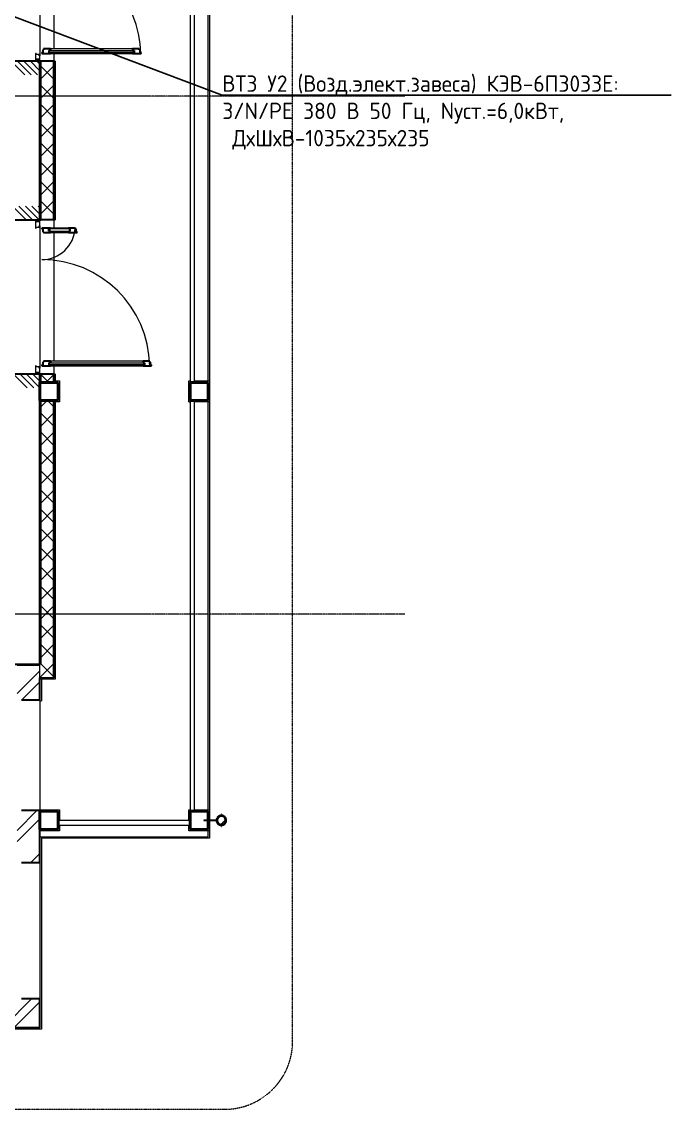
# Model space of a CAD drawing. Header units: millimetres. Extents: x -215207 to 92095, y -30385 to 123050.
# Drawn here: x -145986 to -138836, y 14593 to 26559 of the extents above; entities that cross this region are included whole.
import ezdxf
from ezdxf import colors
from ezdxf.entities.mleader import LeaderData, LeaderLine
from ezdxf.math import Vec2, Vec3

# ---------------------------------------------------------------- set-up
doc = ezdxf.new("R2010")
doc.units = ezdxf.units.MM
for name, pattern in [('ADSK_Линия сетки', [25, 20, -2.5, 0, -2.5]), ('ADSK_Сверху', [4.5, 3, -1.5]), ('ADSK_Штриховая_ш2 п1_5', [4.5, 3, -1.5])]:
    doc.linetypes.add(name, pattern=pattern)
for name, color, linetype, lineweight in [('Двери', 7, 'Continuous', 9), ('Линии', 7, 'Continuous', 9), ('Несущие колонны', 7, 'Continuous', 20), ('Обобщенные модели', 7, 'Continuous', 20), ('Ограждение', 7, 'Continuous', 9), ('Оси', 7, 'Continuous', 9), ('Перекрытие', 7, 'Continuous', 20), ('Стены внутренние', 7, 'Continuous', 20), ('Стены наружные', 7, 'Continuous', 20), ('Стены штриховка', 7, 'Continuous', 9)]:
    doc.layers.add(name, color=color, linetype=linetype, lineweight=lineweight)
doc.layers.add('Двери открывание', color=7, linetype='Continuous', lineweight=9, true_color=0xc0c0c0)
doc.layers.add('Мультивыноски отполение', color=7, linetype='Continuous')
doc.styles.add('DCAD_TEXT', font='GOST_Common.ttf', dxfattribs={"height": 180})

# ---------------------------------------------------------------- blocks, each defined once
blk = doc.blocks.new('1 этаж 21082025')
at = {"layer": 'Двери'}
for p, q in [((54109, -5231), (54100, -5231)), ((54100, -5231), (54100, -5295)), ((54109, -5241), (54109, -5231)), ((54141, -5241), (54109, -5241)), ((54141, -5256), (54141, -5241)), ((54150, -5256), (54141, -5256)), ((54150, -5295), (54150, -5256)), ((54246, -5198), (55186, -5198)), ((54246, -5222), (54246, -5198)), ((55186, -5222), (54246, -5222)), ((55168, -5181), (54264, -5181)), ((54264, -5231), (55168, -5231)), ((55186, -5198), (55186, -5222)), ((54150, -5295), (54100, -5295)), ((54100, -5295), (54100, -5315)), ((54100, -5295), (54150, -5295)), ((54100, -5315), (54150, -5315)), ((54150, -5315), (54150, -5295)), ((54150, -7060), (54100, -7060)), ((54100, -7060), (54100, -7080)), ((54150, -7080), (54150, -7060)), ((54100, -7080), (54150, -7080)), ((54150, -7080), (54100, -7080)), ((54100, -7080), (54100, -7152)), ((54100, -7152), (54109, -7152)), ((54109, -7152), (54109, -7142)), ((54109, -7142), (54141, -7142)), ((54141, -7142), (54141, -7127)), ((54141, -7127), (54150, -7127)), ((54150, -7127), (54150, -7080)), ((54246, -7161), (54246, -7185)), ((54482, -7161), (54246, -7161)), ((54464, -7152), (54264, -7152)), ((54482, -7185), (54482, -7161)), ((54246, -7185), (54482, -7185)), ((54264, -7202), (54464, -7202)), ((54109, -8668), (54100, -8668)), ((54100, -8668), (54100, -8740)), ((54109, -8678), (54109, -8668)), ((54141, -8678), (54109, -8678)), ((54141, -8693), (54141, -8678)), ((54150, -8693), (54141, -8693)), ((54150, -8740), (54150, -8693)), ((54246, -8635), (55302, -8635)), ((54246, -8659), (54246, -8635)), ((55302, -8659), (54246, -8659)), ((55284, -8618), (54264, -8618)), ((54264, -8668), (55284, -8668)), ((55302, -8635), (55302, -8659)), ((54150, -8740), (54100, -8740)), ((54100, -8740), (54100, -8760)), ((54100, -8740), (54150, -8740)), ((54100, -8760), (54150, -8760)), ((54150, -8760), (54150, -8740))]:
    blk.add_line(p, q, dxfattribs=at)
at = {"layer": 'Двери', "lineweight": 30}
for p, q in [((54180, -5222), (54170, -5222)), ((54170, -5222), (54170, -5231)), ((54170, -5231), (54264, -5231)), ((54180, -5190), (54180, -5222)), ((54190, -5190), (54180, -5190)), ((54264, -5181), (54190, -5181)), ((54190, -5181), (54190, -5190)), ((54264, -5198), (54246, -5198)), ((54246, -5198), (54246, -5222)), ((54246, -5222), (54264, -5222)), ((54264, -5181), (54264, -5198)), ((54264, -5222), (54264, -5231)), ((55242, -5181), (55168, -5181)), ((55168, -5181), (55168, -5198)), ((55168, -5198), (55186, -5198)), ((55168, -5222), (55168, -5231)), ((55186, -5222), (55168, -5222)), ((55168, -5231), (55262, -5231)), ((55186, -5198), (55186, -5222)), ((55242, -5190), (55242, -5181)), ((55252, -5190), (55242, -5190)), ((55252, -5222), (55252, -5190)), ((55262, -5222), (55252, -5222)), ((55262, -5231), (55262, -5222)), ((54264, -7152), (54170, -7152)), ((54170, -7152), (54170, -7161)), ((54170, -7161), (54180, -7161)), ((54180, -7161), (54180, -7193)), ((54246, -7161), (54264, -7161)), ((54246, -7185), (54246, -7161)), ((54264, -7161), (54264, -7152)), ((54538, -7152), (54464, -7152)), ((54464, -7161), (54464, -7152)), ((54482, -7161), (54464, -7161)), ((54482, -7185), (54482, -7161)), ((54538, -7161), (54538, -7152)), ((54548, -7161), (54538, -7161)), ((54548, -7193), (54548, -7161)), ((54180, -7193), (54190, -7193)), ((54190, -7193), (54190, -7202)), ((54190, -7202), (54264, -7202)), ((54264, -7185), (54246, -7185)), ((54264, -7202), (54264, -7185)), ((54464, -7185), (54482, -7185)), ((54464, -7202), (54464, -7185)), ((54464, -7202), (54558, -7202)), ((54558, -7193), (54548, -7193)), ((54558, -7202), (54558, -7193)), ((54180, -8659), (54170, -8659)), ((54170, -8659), (54170, -8668)), ((54170, -8668), (54264, -8668)), ((54180, -8627), (54180, -8659)), ((54190, -8627), (54180, -8627)), ((54264, -8618), (54190, -8618)), ((54190, -8618), (54190, -8627)), ((54264, -8635), (54246, -8635)), ((54246, -8635), (54246, -8659)), ((54246, -8659), (54264, -8659)), ((54264, -8618), (54264, -8635)), ((54264, -8659), (54264, -8668)), ((55358, -8618), (55284, -8618)), ((55284, -8618), (55284, -8635)), ((55284, -8635), (55302, -8635)), ((55284, -8659), (55284, -8668)), ((55302, -8659), (55284, -8659)), ((55284, -8668), (55378, -8668)), ((55302, -8635), (55302, -8659)), ((55358, -8627), (55358, -8618)), ((55368, -8627), (55358, -8627)), ((55368, -8659), (55368, -8627)), ((55378, -8659), (55368, -8659)), ((55378, -8668), (55378, -8659))]:
    blk.add_line(p, q, dxfattribs=at)
at = {"layer": 'Двери', "linetype": 'ADSK_Штриховая_ш2 п1_5'}
for p, q in [((54150, -5315), (53600, -5315)), ((54150, -5465), (54150, -5315)), ((54150, -7060), (54150, -6910)), ((53600, -7060), (54150, -7060)), ((54150, -8760), (53600, -8760)), ((54150, -8910), (54150, -8760))]:
    blk.add_line(p, q, dxfattribs=at)
at = {"layer": 'Двери', "linetype": 'Continuous', "lineweight": 18}
for p, q in [((53832, -5315), (53982, -5465)), ((53903, -5315), (54053, -5465)), ((53974, -5315), (54124, -5465)), ((54044, -5315), (54150, -5421)), ((54115, -5315), (54150, -5350)), ((53849, -6910), (53999, -7060)), ((53919, -6910), (54069, -7060)), ((53990, -6910), (54140, -7060)), ((54061, -6910), (54150, -6999)), ((54131, -6910), (54150, -6929)), ((53860, -8760), (54010, -8910)), ((53931, -8760), (54081, -8910)), ((54001, -8760), (54150, -8909)), ((54072, -8760), (54150, -8838)), ((54143, -8760), (54150, -8767))]:
    blk.add_line(p, q, dxfattribs=at)
at = {"layer": 'Двери открывание'}
for centre, radius, start, end in [((54170, -5251), 1092, 1.0494, 90), ((54170, -7132), 368, 270, 356.8846), ((54170, -8688), 1188, 0.9646, 90)]:
    blk.add_arc(centre, radius, start, end, dxfattribs=at)
at = {"layer": 'Линии', "linetype": 'ADSK_Сверху'}
for p, q in [((56931, -16100), (56931, -1298)), ((49950, -16849), (56182, -16849))]:
    blk.add_line(p, q, dxfattribs=at)
blk.add_arc((56182, -16100), 749, 270, 0, dxfattribs=at)
at = {"layer": 'Несущие колонны', "lineweight": 40}
for p, q in [((54350, -8850), (54150, -8850)), ((54150, -8850), (54150, -9050)), ((54150, -8850), (54350, -8850)), ((54150, -8910), (54150, -8850)), ((54350, -9050), (54350, -8850)), ((54350, -8850), (54350, -9050)), ((56002, -8850), (55802, -8850)), ((55802, -8850), (55802, -9050)), ((55802, -8850), (56002, -8850)), ((55802, -9050), (55802, -8850)), ((56002, -9050), (56002, -8850)), ((56002, -8850), (56002, -9050)), ((54150, -9050), (54150, -8910)), ((54150, -9050), (54350, -9050)), ((54350, -9050), (54150, -9050)), ((55802, -9050), (56002, -9050)), ((56002, -9050), (55802, -9050)), ((54350, -13570), (54150, -13570)), ((54150, -13570), (54150, -13770)), ((54150, -13570), (54350, -13570)), ((54150, -13770), (54150, -13570)), ((54350, -13770), (54350, -13570)), ((54350, -13570), (54350, -13770)), ((56002, -13570), (55802, -13570)), ((55802, -13570), (55802, -13770)), ((55802, -13570), (56002, -13570)), ((55802, -13770), (55802, -13570)), ((56002, -13770), (56002, -13570)), ((56002, -13570), (56002, -13667)), ((56002, -13673), (56002, -13770)), ((54150, -13770), (54350, -13770)), ((54350, -13770), (54150, -13770)), ((55802, -13770), (56002, -13770)), ((56002, -13770), (55802, -13770))]:
    blk.add_line(p, q, dxfattribs=at)
at = {"layer": 'Обобщенные модели'}
for p, q in [((56148, -13608), (56146, -13608)), ((56146, -13608), (56146, -13608)), ((56148, -13608), (56146, -13608)), ((56146, -13608), (56146, -13608)), ((56148, -13608), (56146, -13608)), ((56146, -13608), (56146, -13618)), ((56146, -13620), (56146, -13618)), ((56148, -13620), (56146, -13620)), ((56148, -13608), (56148, -13608)), ((56148, -13608), (56148, -13608)), ((56148, -13618), (56148, -13608)), ((56148, -13618), (56148, -13620)), ((56095, -13667), (55955, -13667)), ((55955, -13667), (55955, -13673)), ((55955, -13673), (56095, -13673)), ((56095, -13669), (56095, -13667)), ((56095, -13673), (56095, -13671)), ((56146, -13722), (56146, -13720)), ((56146, -13720), (56148, -13720)), ((56146, -13722), (56146, -13732)), ((56146, -13732), (56148, -13732)), ((56146, -13732), (56146, -13732)), ((56146, -13732), (56148, -13732)), ((56146, -13732), (56146, -13732)), ((56146, -13732), (56148, -13732)), ((56148, -13720), (56148, -13722)), ((56148, -13732), (56148, -13722)), ((56148, -13732), (56148, -13732)), ((56148, -13732), (56148, -13732))]:
    blk.add_line(p, q, dxfattribs=at)
at = {"layer": 'Обобщенные модели', "lineweight": 40}
for p, q in [((56146, -13609), (56146, -13618)), ((56148, -13609), (56146, -13609)), ((56148, -13618), (56148, -13609)), ((56146, -13722), (56146, -13731)), ((56146, -13731), (56148, -13731)), ((56148, -13731), (56148, -13722))]:
    blk.add_line(p, q, dxfattribs=at)
at = {"layer": 'Обобщенные модели', "linetype": 'Continuous', "lineweight": 9}
for p, q in [((56136, -13718), (56195, -13660)), ((56195, -13660), (56195, -13659))]:
    blk.add_line(p, q, dxfattribs=at)
at = {"layer": 'Обобщенные модели'}
for radius, start, end in [(52, 0, 180), (50, 0, 180), (52, 180, 0), (50, 180, 0)]:
    blk.add_arc((56147, -13670), radius, start, end, dxfattribs=at)
at = {"layer": 'Обобщенные модели', "lineweight": 40}
for radius, start, end in [(50, 130.583, 152.8285), (50, 130.583, 152.8285), (52, 126.2008, 130.583), (50, 103.6312, 126.2008), (50, 103.6312, 126.2008), (52, 101.0036, 102.8571), (50, 78.9964, 101.0036), (50, 78.9964, 101.0036), (52, 77.1429, 78.9964), (50, 53.7992, 76.3688), (50, 53.7992, 76.3688), (52, 49.417, 53.7992), (50, 27.1715, 49.417), (50, 27.1715, 49.417), (50, 156.6941, 180), (50, 156.6941, 180), (50, 180, 203.3059), (50, 180, 203.3059), (52, 154.2857, 156.6941), (52, 203.3059, 205.7143), (50, 207.1715, 229.417), (50, 207.1715, 229.417), (52, 229.417, 233.7992), (50, 233.7992, 256.3688), (50, 233.7992, 256.3688), (52, 257.1429, 258.9964), (50, 258.9964, 281.0036), (50, 258.9964, 281.0036), (52, 281.0036, 282.8571), (50, 283.6312, 306.2008), (50, 283.6312, 306.2008), (52, 306.2008, 310.583), (50, 310.583, 332.8285), (50, 310.583, 332.8285), (50, 0, 23.3059), (50, 0, 23.3059), (50, 336.6941, 0), (50, 336.6941, 0), (52, 23.3059, 25.7143), (52, 334.2857, 336.6941)]:
    blk.add_arc((56147, -13670), radius, start, end, dxfattribs=at)
at = {"layer": 'Ограждение'}
for p, q in [((55802, -3250), (55802, -8850)), ((55852, -8850), (55852, -3250)), ((55802, -9050), (55802, -13570)), ((55852, -13570), (55852, -9050)), ((55802, -13673), (54350, -13673)), ((54350, -13723), (55802, -13723))]:
    blk.add_line(p, q, dxfattribs=at)
at = {"layer": 'Оси', "linetype": 'ADSK_Линия сетки'}
for p, q in [((58165, -5700), (-14072, -5700)), ((58165, -11400), (-14072, -11400))]:
    blk.add_line(p, q, dxfattribs=at)
at = {"layer": 'Перекрытие', "color": 49, "true_color": 0x464646}
for p, q in [((56002, -8835), (56002, -3265)), ((56002, -13555), (56002, -9065)), ((56002, -13850), (56002, -13785))]:
    blk.add_line(p, q, dxfattribs=at)
at = {"layer": 'Стены внутренние'}
for p, q in [((54150, -4154), (54150, -5256)), ((54302, -4095), (54302, -5181)), ((54302, -5231), (54302, -5315)), ((54302, -7060), (54302, -7152)), ((54150, -7127), (54150, -8693)), ((54302, -7202), (54302, -8618)), ((54302, -8668), (54302, -8760)), ((54150, -12353), (54150, -13555)), ((54150, -14135), (54150, -15635))]:
    blk.add_line(p, q, dxfattribs=at)
at = {"layer": 'Стены внутренние', "lineweight": 30}
for p, q in [((54150, -5315), (53500, -5315)), ((54150, -7060), (54150, -5315)), ((54302, -5315), (54160, -5315)), ((54302, -5315), (54302, -7060)), ((53600, -7060), (54150, -7060)), ((54302, -7060), (54160, -7060)), ((54150, -8760), (53600, -8760)), ((54150, -11950), (54150, -8760)), ((54302, -8760), (54160, -8760)), ((54302, -8850), (54302, -8760)), ((54302, -12102), (54302, -9050)), ((52845, -11950), (54150, -11950)), ((54150, -12102), (54302, -12102)), ((54150, -12343), (54150, -12102)), ((53948, -12343), (54150, -12343)), ((54150, -13563), (53948, -13563)), ((54150, -13570), (54150, -13563)), ((54150, -14135), (54150, -13770)), ((53948, -14135), (54150, -14135)), ((54150, -15635), (53948, -15635)), ((54150, -15952), (54150, -15635)), ((52053, -15952), (54150, -15952))]:
    blk.add_line(p, q, dxfattribs=at)
at = {"layer": 'Стены внутренние', "linetype": 'Continuous', "lineweight": 9}
for p, q in [((54300, -5510), (54160, -5370)), ((54160, -5512), (54300, -5372)), ((54300, -5323), (54302, -5323)), ((54300, -5722), (54160, -5582)), ((54160, -5724), (54300, -5584)), ((54300, -5627), (54302, -5627)), ((54300, -5934), (54160, -5794)), ((54160, -5937), (54300, -5797)), ((54300, -6146), (54160, -6006)), ((54160, -6149), (54300, -6009)), ((54302, -6055), (54300, -6058)), ((54300, -6358), (54160, -6218)), ((54160, -6361), (54300, -6221)), ((54300, -6237), (54302, -6237)), ((54300, -6570), (54160, -6430)), ((54160, -6573), (54300, -6433)), ((54300, -6440), (54302, -6440)), ((54300, -6782), (54160, -6642)), ((54160, -6785), (54300, -6645)), ((54300, -6745), (54302, -6745)), ((54300, -6995), (54160, -6855)), ((54160, -6997), (54300, -6857)), ((54302, -7015), (54300, -7012)), ((54246, -8850), (54160, -8764)), ((54216, -8850), (54300, -8766)), ((54160, -9119), (54229, -9050)), ((54300, -9116), (54234, -9050)), ((54300, -9328), (54160, -9188)), ((54160, -9331), (54300, -9191)), ((54300, -9540), (54160, -9400)), ((54160, -9543), (54300, -9403)), ((54302, -9454), (54300, -9450)), ((54300, -9752), (54160, -9612)), ((54160, -9755), (54300, -9615)), ((54300, -9590), (54302, -9590)), ((54302, -9712), (54300, -9716)), ((54300, -9793), (54302, -9793)), ((54300, -9964), (54160, -9824)), ((54160, -9967), (54300, -9827)), ((54300, -10177), (54160, -10037)), ((54160, -10179), (54300, -10039)), ((54300, -10098), (54302, -10098)), ((54300, -10389), (54160, -10249)), ((54160, -10391), (54300, -10251)), ((54300, -10601), (54160, -10461)), ((54160, -10604), (54300, -10464)), ((54300, -10813), (54160, -10673)), ((54160, -10816), (54300, -10676)), ((54300, -10707), (54302, -10707)), ((54300, -11025), (54160, -10885)), ((54160, -11028), (54300, -10888)), ((54300, -10911), (54302, -10911)), ((54300, -11237), (54160, -11097)), ((54160, -11240), (54300, -11100)), ((54300, -11215), (54302, -11215)), ((54300, -11449), (54160, -11309)), ((54160, -11452), (54300, -11312)), ((54300, -11661), (54160, -11521)), ((54160, -11664), (54300, -11524)), ((54302, -11689), (54300, -11685)), ((54300, -11874), (54160, -11734)), ((54160, -11876), (54300, -11736)), ((54300, -11825), (54302, -11825)), ((54150, -12098), (54300, -11948)), ((54300, -12086), (54160, -11946)), ((54302, -11948), (54300, -11951)), ((53898, -12273), (54148, -12023)), ((54300, -12028), (54302, -12028)), ((53950, -12343), (54148, -12145)), ((54150, -12211), (54148, -12214)), ((53898, -13782), (54117, -13563)), ((53898, -13904), (54148, -13654)), ((54048, -14135), (54148, -14035)), ((53992, -15700), (54057, -15635)), ((54114, -15700), (54148, -15666)), ((53832, -15860), (53992, -15700)), ((53864, -15950), (54114, -15700)), ((54150, -15896), (54148, -15893))]:
    blk.add_line(p, q, dxfattribs=at)
at = {"layer": 'Стены наружные'}
for p, q in [((56017, -3153), (56017, -13667)), ((54317, -5315), (54302, -5315)), ((54317, -5315), (54317, -7060)), ((54302, -7060), (54317, -7060)), ((54317, -8760), (54302, -8760)), ((54317, -8760), (54317, -8835)), ((54317, -8835), (54365, -8835)), ((54365, -8835), (54365, -9065)), ((55787, -8835), (55802, -8835)), ((55787, -9065), (55787, -8835)), ((55852, -8835), (56017, -8835)), ((54317, -9065), (54317, -12117)), ((54365, -9065), (54317, -9065)), ((55787, -9065), (55802, -9065)), ((56017, -9065), (55852, -9065)), ((54317, -12117), (54150, -12117)), ((54165, -12117), (54165, -12353)), ((54300, -12102), (54302, -12102)), ((54150, -12353), (54150, -12343)), ((54150, -12353), (54165, -12353)), ((54150, -13555), (54365, -13555)), ((54150, -13555), (54150, -13563)), ((54365, -13555), (54365, -13673)), ((55787, -13555), (55802, -13555)), ((55787, -13673), (55787, -13555)), ((55852, -13555), (56017, -13555)), ((54365, -13723), (54365, -13785)), ((55787, -13785), (55787, -13723)), ((56017, -13673), (56017, -13865)), ((54365, -13785), (54150, -13785)), ((54150, -13850), (56002, -13850)), ((56017, -13865), (54165, -13865)), ((54165, -13865), (54165, -15967)), ((56017, -13785), (55787, -13785)), ((54165, -15967), (52053, -15967))]:
    blk.add_line(p, q, dxfattribs=at)
at = {"layer": 'Стены наружные', "lineweight": 30}
for p, q in [((54160, -5315), (54150, -5315)), ((54150, -7060), (54160, -7060)), ((54160, -8760), (54150, -8760)), ((53898, -11960), (54150, -11960))]:
    blk.add_line(p, q, dxfattribs=at)
at = {"layer": 'Стены наружные', "linetype": 'Continuous', "lineweight": 9}
for p, q in [((54160, -5360), (54150, -5360)), ((54160, -5460), (54150, -5460)), ((54160, -5560), (54150, -5560)), ((54160, -5660), (54150, -5660)), ((54160, -5760), (54150, -5760)), ((54160, -5860), (54150, -5860)), ((54160, -5960), (54150, -5960)), ((54160, -6060), (54150, -6060)), ((54160, -6160), (54150, -6160)), ((54160, -6260), (54150, -6260)), ((54160, -6360), (54150, -6360)), ((54160, -6460), (54150, -6460)), ((54160, -6560), (54150, -6560)), ((54160, -6660), (54150, -6660)), ((54160, -6760), (54150, -6760)), ((54160, -6860), (54150, -6860)), ((54160, -6960), (54150, -6960)), ((54160, -8760), (54150, -8760)), ((54159, -9060), (54150, -9060)), ((54159, -9160), (54150, -9160)), ((54159, -9260), (54150, -9260)), ((54159, -9360), (54150, -9360)), ((54159, -9460), (54150, -9460)), ((54159, -9560), (54150, -9560)), ((54159, -9660), (54150, -9660)), ((54159, -9760), (54150, -9760)), ((54159, -9860), (54150, -9860)), ((54159, -9960), (54150, -9960)), ((54159, -10060), (54150, -10060)), ((54159, -10160), (54150, -10160)), ((54159, -10260), (54150, -10260)), ((54160, -10360), (54150, -10360)), ((54160, -10460), (54150, -10460)), ((54160, -10560), (54150, -10560)), ((54160, -10660), (54150, -10660)), ((54160, -10760), (54150, -10760)), ((54160, -10860), (54150, -10860)), ((54160, -10960), (54150, -10960)), ((54160, -11060), (54150, -11060)), ((54160, -11160), (54150, -11160)), ((54160, -11260), (54150, -11260)), ((54160, -11360), (54150, -11360)), ((54160, -11460), (54150, -11460)), ((54160, -11560), (54150, -11560)), ((54160, -11660), (54150, -11660)), ((54160, -11760), (54150, -11760)), ((54160, -11860), (54150, -11860))]:
    blk.add_line(p, q, dxfattribs=at)
at = {"layer": 'Стены штриховка'}
for p, q in [((54160, -5315), (54160, -7060)), ((54300, -5317), (54160, -5317)), ((54300, -7058), (54300, -5317)), ((54160, -7058), (54300, -7058)), ((54160, -8760), (54160, -8850)), ((54300, -8762), (54160, -8762)), ((54300, -8850), (54300, -8762)), ((54160, -9050), (54160, -11950)), ((54300, -12102), (54300, -9050)), ((54148, -12343), (54148, -11950)), ((54160, -11950), (54150, -11950)), ((54150, -11960), (54150, -11950)), ((54302, -12100), (54150, -12100)), ((54148, -14135), (54148, -13563)), ((54148, -15635), (54148, -15952)), ((54150, -15950), (52053, -15950))]:
    blk.add_line(p, q, dxfattribs=at)

msp = doc.modelspace()

# ---------------------------------------------------------------- linework, layer by layer
at = {"layer": 'Оси', "linetype": 'ADSK_Линия сетки'}
for p, q in [((-144664, 25741.4), (-173546.6, 25741.4)), ((-144664, 20041.4), (-173546.6, 20041.4))]:
    msp.add_line(p, q, dxfattribs=at)

# ---------------------------------------------------------------- block references
msp.add_blockref('1 этаж 21082025', (-199934.8, 31441.4))

# ---------------------------------------------------------------- leaders
at = {"layer": 'Мультивыноски отполение'}
ml = msp.add_multileader_mtext('Standard', dxfattribs=at)
ml.set_content('ВТЗ У2 (Возд.элект.завеса) КЭВ-6П3033Е:\\P3/N/PE 380 В 50 Гц, Nуст.=6,0кВт,\\P ДхШхВ-1035х235х235', color=256, style='DCAD_TEXT')
ml.set_leader_properties(color=256, linetype='ByLayer', lineweight=-1)
ml.build(insert=Vec2(0, 0))
ml.multileader.update_dxf_attribs({"has_dogleg": 0, "text_left_attachment_type": 6, "text_right_attachment_type": 6, "dogleg_length": 1, "arrow_head_size": 250})
ctx = ml.context
ctx.base_point, ctx.char_height, ctx.arrow_head_size, ctx.landing_gap_size, ctx.plane_origin = Vec3(-143777.7, 25752.6), 180, 250, 0.09, Vec3(-247623.4, 28418.4)
ctx.left_attachment, ctx.right_attachment = 6, 6
notes = []
notes.append((ctx, [(1, (1, 1, 0), (-143778.7, 25752.6), (1, 0), 1, [(0, [(-146582.3, 26805.6)], 0, [])])]))
ctx.mtext.insert, ctx.mtext.line_spacing_style, ctx.mtext.flow_direction = Vec3(-143777.6, 25968.6), 2, 5
for ctx, leaders in notes:
    for number, flags, end, landing, length, lines in leaders:
        leader = LeaderData()
        leader.index, (leader.has_last_leader_line, leader.has_dogleg_vector, leader.attachment_direction) = number, flags
        leader.last_leader_point, leader.dogleg_vector, leader.dogleg_length = Vec3(end), Vec3(landing), length
        for number, points, colour, breaks in lines:
            line = LeaderLine()
            line.index, line.vertices, line.color, line.breaks = number, Vec3.list(points), colors.encode_raw_color(colour), breaks
            leader.lines.append(line)
        ctx.leaders.append(leader)

doc.saveas('drawing.dxf')
